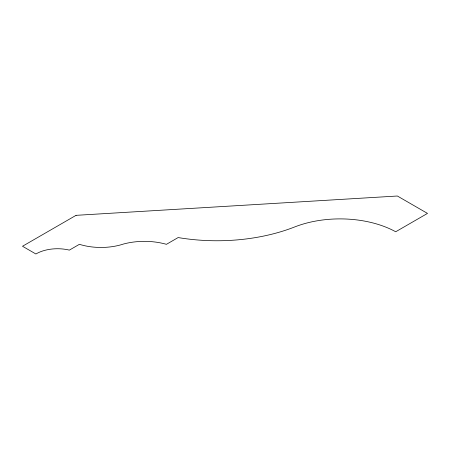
<?xml version="1.0" encoding="UTF-8"?>
<svg xmlns="http://www.w3.org/2000/svg" width="450" height="450" viewBox="0 0 450 450"><rect width="100%" height="100%" fill="white"/><g stroke="black" fill="none" stroke-linecap="round" stroke-linejoin="round"><path stroke-width="0.67" d="M76.056 215.336L22.5 246.257L35.887 253.986A30.324 17.511 0 0 1 69.362 250.121L79.403 244.322A45.562 26.308 0 0 0 123.519 244.018A49.657 28.671 0 0 1 166.427 244.322L178.138 237.561A138.381 79.892 0 0 0 294.688 226.946A80.668 46.575 0 0 1 395.702 231.761L427.5 213.407L397.378 196.014L76.056 215.336"/></g></svg>
